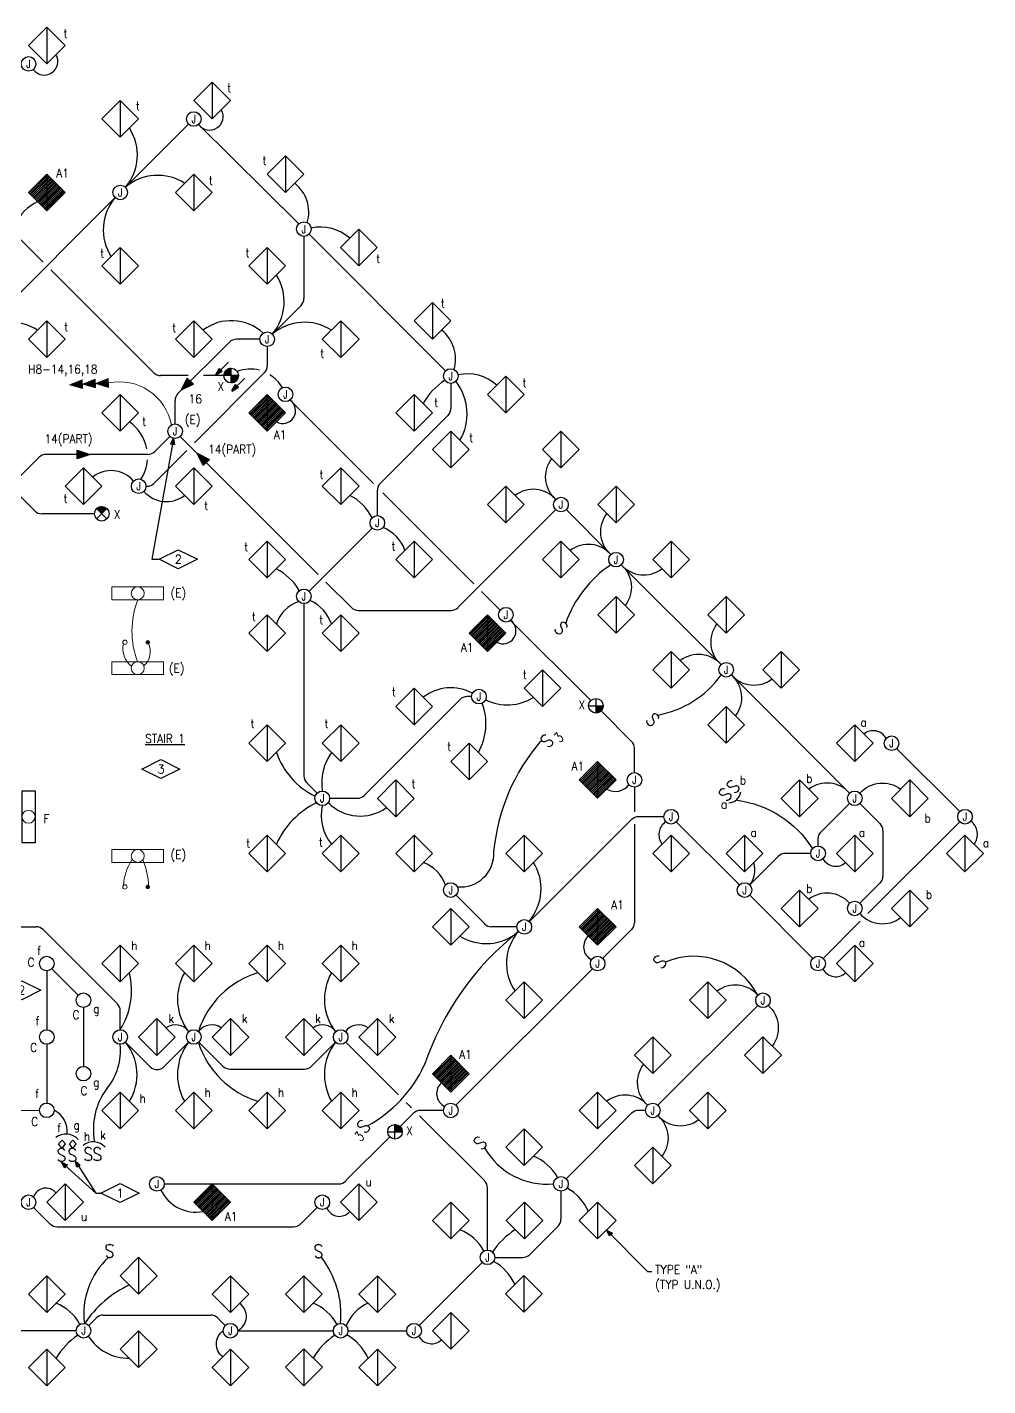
# Model space of a CAD drawing. Header units: inches. Extents: x 131 to 3122, y 239 to 1524.
# Drawn here: x 2235 to 3122, y 263 to 1519 of the extents above; entities that cross this region are included whole.
import ezdxf
from ezdxf.enums import TextEntityAlignment as Align

# ---------------------------------------------------------------- set-up
doc = ezdxf.new("R2010")
doc.units = ezdxf.units.IN
doc.header["$LTSCALE"] = 30
doc.header["$MEASUREMENT"] = 0
for name, color, linetype in [('E-DEVC-TEXT', 33, 'Continuous'), ('E-LITE-JBOX-EXST', 4, 'Continuous'), ('E-LITE-JBOX-NEWW', 5, 'Continuous')]:
    doc.layers.add(name, color=color, linetype=linetype)
for name, color, linetype, lineweight in [('E-JBOX-TEXT', 33, 'Continuous', 25), ('E-LITE-CIRC-EXST', 4, 'Continuous', 15), ('E-LITE-CIRC-NEWW', 1, 'Continuous', 25), ('E-LITE-EXIT-NEWW', 3, 'Continuous', 25), ('E-LITE-FIXT-EXST', 4, 'Continuous', 15), ('E-LITE-FIXT-Fluo-NEWW', 6, 'Continuous', 30), ('E-LITE-FIXT-NEWW', 2, 'Continuous', 30), ('E-LITE-Patt-NEWW', 71, 'Continuous', 25), ('E-LITE-SWCH-NEWW', 30, 'Continuous', 25), ('E-POWR-CIRC-NEWW', 10, 'Continuous', 30), ('E-POWR-JBOX-NEWW', 5, 'Continuous', 25), ('E-SWCH-TEXT', 7, 'Continuous', 25), ('E-TEXT', 71, 'Continuous', 25)]:
    doc.layers.add(name, color=color, linetype=linetype, lineweight=lineweight)
doc.styles.add('A', font='SIMPLEX.shx', dxfattribs={"width": 0.9, "height": 8})
doc.styles.add('D1', font='romans.shx', dxfattribs={"width": 0.8, "height": 0.078125})
doc.styles.add('ROMANS', font='romans.shx')
doc.styles.get("Standard").update_dxf_attribs({"font": 'simplex.shx'})
doc.dimstyles.get("Standard").update_dxf_attribs({"dimtxt": 0.18, "dimasz": 0.18, "dimexe": 0.18, "dimexo": 0.0625, "dimgap": 0.09, "dimtad": 0, "dimtih": 1, "dimtoh": 1, "dimdec": 4, "dimzin": 0, "dimdsep": 46, "dimtxsty": 'Standard', "dimcen": 0.09, "dimadec": 0, "dimazin": 0, "dimtfac": 1, "dimtdec": 4, "dimtofl": 0, "dimtmove": 0, "dimatfit": 3, "dimfxl": 1, "dimtolj": 1, "dimtzin": 0, "dimarcsym": 0})

# ---------------------------------------------------------------- blocks, each defined once
blk = doc.blocks.new('Ltg-Flu21')
blk.add_lwpolyline([(24, 24), (0, 24), (0, 0), (24, 0), (24, 24), (0, 0)])
blk = doc.blocks.new('pwr-swt01')
at = {"flags": 128}
blk.add_lwpolyline([(0.034, 0.108), (0.025, 0.12), (0.01, 0.126), (-0.009, 0.126), (-0.023, 0.12), (-0.033, 0.108), (-0.033, 0.096), (-0.028, 0.084), (-0.023, 0.078), (-0.014, 0.072), (0.015, 0.06), (0.025, 0.054), (0.03, 0.048), (0.034, 0.036), (0.034, 0.018), (0.025, 0.006), (0.01, 0), (-0.009, 0), (-0.023, 0.006), (-0.033, 0.018), (-0.033, 0.018)], dxfattribs=at)
for p in [(0.001, 0.126), (0.001, 0)]:
    blk.add_point(p)
blk = doc.blocks.new('*X50')
at = {"color": 0}
for p, q in [((3.317, 9.216), (3.387, 9.216)), ((3.317, 9.211), (3.387, 9.211)), ((3.318, 9.221), (3.387, 9.221)), ((3.319, 9.226), (3.387, 9.226)), ((3.321, 9.231), (3.387, 9.231)), ((3.323, 9.236), (3.387, 9.236)), ((3.325, 9.241), (3.387, 9.241)), ((3.328, 9.246), (3.387, 9.246)), ((3.332, 9.251), (3.387, 9.251)), ((3.336, 9.257), (3.387, 9.257)), ((3.342, 9.262), (3.387, 9.262)), ((3.348, 9.267), (3.387, 9.267)), ((3.357, 9.272), (3.387, 9.272)), ((3.373, 9.277), (3.387, 9.277)), ((3.387, 9.205), (3.457, 9.205)), ((3.387, 9.2), (3.457, 9.2)), ((3.387, 9.195), (3.456, 9.195)), ((3.387, 9.19), (3.455, 9.19)), ((3.387, 9.185), (3.454, 9.185)), ((3.387, 9.18), (3.452, 9.18)), ((3.387, 9.175), (3.449, 9.175)), ((3.387, 9.17), (3.446, 9.17)), ((3.387, 9.165), (3.442, 9.165)), ((3.387, 9.16), (3.438, 9.16)), ((3.387, 9.154), (3.432, 9.154)), ((3.387, 9.149), (3.426, 9.149)), ((3.387, 9.144), (3.416, 9.144)), ((3.387, 9.139), (3.4, 9.139))]:
    blk.add_line(p, q, dxfattribs=at)
blk = doc.blocks.new('Ltg-Xit01')
at = {"color": 10}
for p, q in [((-0.111, 0.099), (-0.129, 0.03)), ((-0.129, 0.03), (-0.11, 0.03)), ((-0.11, 0.099), (-0.111, 0.099)), ((-0.11, 0.099), (-0.109, 0.099)), ((-0.091, 0.03), (-0.11, 0.03)), ((-0.109, 0.099), (-0.091, 0.03)), ((0.109, 0.099), (0.091, 0.03)), ((0.091, 0.03), (0.11, 0.03)), ((0.11, 0.099), (0.109, 0.099)), ((0.11, 0.099), (0.111, 0.099)), ((0.129, 0.03), (0.11, 0.03)), ((0.111, 0.099), (0.129, 0.03))]:
    blk.add_line(p, q, dxfattribs=at)
for p, q in [((-0.11, -0.074), (-0.11, 0.099)), ((-0.05, -0.05), (0.05, 0.05)), ((-0.05, 0.05), (0.05, -0.05)), ((0.11, -0.074), (0.11, 0.099))]:
    blk.add_line(p, q)
blk.add_circle((0, 0), 0.0703)
for points in [[(-0.111, 0.099), (-0.109, 0.099), (-0.129, 0.03), (-0.091, 0.03)], [(0.111, 0.099), (0.109, 0.099), (0.129, 0.03), (0.091, 0.03)]]:
    blk.add_solid(points, dxfattribs=at)
at = {"rotation": 45.00000000000002}
blk.add_blockref('*X50', (4.116, -8.906), dxfattribs=at)
blk = doc.blocks.new('*X48')
at = {"color": 0}
for p, q in [((3.427, 6.227), (3.439, 6.227)), ((3.427, 6.222), (3.456, 6.222)), ((3.427, 6.217), (3.466, 6.217)), ((3.427, 6.212), (3.472, 6.212)), ((3.427, 6.207), (3.478, 6.207)), ((3.427, 6.202), (3.482, 6.202)), ((3.427, 6.197), (3.486, 6.197)), ((3.427, 6.191), (3.489, 6.191)), ((3.427, 6.186), (3.492, 6.186)), ((3.427, 6.181), (3.494, 6.181)), ((3.427, 6.176), (3.495, 6.176)), ((3.427, 6.171), (3.497, 6.171)), ((3.427, 6.166), (3.497, 6.166)), ((3.427, 6.161), (3.498, 6.161))]:
    blk.add_line(p, q, dxfattribs=at)
blk = doc.blocks.new('Ltg-Xit06')
for p, q in [((-0.05, 0.05), (0.05, -0.05)), ((-0.05, -0.05), (0.05, 0.05))]:
    blk.add_line(p, q)
blk.add_circle((0, 0), 0.0703)
at = {"rotation": 315}
blk.add_blockref('*X48', (-6.778, -1.931), dxfattribs=at)
blk = doc.blocks.new('Ltg-Lit04')
blk.add_circle((0, 0), 0.0703)
blk = doc.blocks.new('pwr-swt08')
at = {"flags": 128}
blk.add_lwpolyline([(0.034, 0.108), (0.024, 0.12), (0.01, 0.126), (-0.009, 0.126), (-0.023, 0.12), (-0.033, 0.108), (-0.033, 0.096), (-0.028, 0.084), (-0.023, 0.078), (-0.014, 0.072), (0.015, 0.06), (0.024, 0.054), (0.029, 0.048), (0.034, 0.036), (0.034, 0.018), (0.024, 0.006), (0.01, 0), (-0.009, 0), (-0.023, 0.006), (-0.033, 0.018), (-0.033, 0.018)], dxfattribs=at)
at = {"layer": 'E-SWCH-TEXT', "color": 71}
for p, q in [((-0.027, 0.17), (0.006, 0.205)), ((0.006, 0.127), (-0.027, 0.17)), ((0.039, 0.17), (0.006, 0.205)), ((0.006, 0.127), (0.039, 0.17))]:
    blk.add_line(p, q, dxfattribs=at)
blk = doc.blocks.new('Ltg-Emg03')
at = {"color": 0}
for p, q in [((-23.5, 0), (-23.5, 24)), ((-22.3, 0), (-22.3, 24)), ((-21.1, 0), (-21.1, 24)), ((-19.9, 0), (-19.9, 24)), ((-18.7, 0), (-18.7, 24)), ((-17.5, 0), (-17.5, 24)), ((-16.3, 0), (-16.3, 24)), ((-15.1, 0), (-15.1, 24)), ((-13.9, 0), (-13.9, 24)), ((-12.7, 0), (-12.7, 24)), ((-11.5, 0), (-11.5, 24)), ((-10.3, 0), (-10.3, 24)), ((-9.1, 0), (-9.1, 24)), ((-7.9, 0), (-7.9, 24)), ((-6.7, 0), (-6.7, 24)), ((-5.5, 0), (-5.5, 24)), ((-4.3, 0), (-4.3, 24)), ((-3.1, 0), (-3.1, 24)), ((-1.9, 0), (-1.9, 24)), ((-0.7, 0), (-0.7, 24))]:
    blk.add_line(p, q, dxfattribs=at)
blk = doc.blocks.new('Ltg-Jbx01')
blk.add_circle((0, 0), 0.0703)
at = {"layer": 'E-JBOX-TEXT', "color": 71, "style": 'D1', "width": 0.8}
blk.add_text('J', height=0.0781, dxfattribs=at).set_placement((0, 0), align=Align.MIDDLE)
blk = doc.blocks.new('J-B8')
blk.add_circle((24, 6), 6)
blk = doc.blocks.new('F-L8')
blk.add_lwpolyline([(48, 12), (48, 0), (0, 0), (0, 12)], close=True)
blk = doc.blocks.new('Ltg-Flu13')
blk.add_blockref('F-L8', (0, 0))
at = {"layer": 'E-LITE-FIXT-EXST'}
blk.add_blockref('J-B8', (0, 0), dxfattribs=at)
blk = doc.blocks.new('pwr-swt03')
at = {"flags": 128}
blk.add_lwpolyline([(0.034, 0.107), (0.024, 0.119), (0.01, 0.125), (-0.009, 0.125), (-0.023, 0.119), (-0.033, 0.107), (-0.033, 0.095), (-0.028, 0.083), (-0.023, 0.077), (-0.014, 0.071), (0.015, 0.059), (0.024, 0.053), (0.029, 0.047), (0.034, 0.036), (0.034, 0.018), (0.024, 0.006), (0.01, 0), (-0.009, 0), (-0.023, 0.006), (-0.033, 0.018), (-0.033, 0.018)], dxfattribs=at)
at = {"layer": 'E-SWCH-TEXT', "style": 'D1', "width": 0.8}
blk.add_attdef('3', (0.054, -0.052), '', height=0.0938, dxfattribs=at)
blk = doc.blocks.new('AHJ')
for p, q in [((-6, 2), (0, 0)), ((-6, -2), (-6, 2)), ((0, 0), (-6, -2))]:
    blk.add_line(p, q)
blk.add_solid([(0, 0), (-6, 2), (-6, -2)])
blk = doc.blocks.new('Ltg-Ckt20')
for p, q in [((0, 0.042), (0.125, 0)), ((0, -0.042), (0, 0.042)), ((0.125, 0), (0, -0.042))]:
    blk.add_line(p, q)
blk.add_solid([(0.125, 0), (0, 0.042), (0, -0.042)])
blk = doc.blocks.new('Ltg-Ckt22')
for p, q in [((0, 0.042), (0.125, 0)), ((0, -0.042), (0, 0.042)), ((0.125, 0), (0, -0.042)), ((0.125, 0.042), (0.25, 0)), ((0.125, -0.042), (0.125, 0.042)), ((0.25, 0), (0.125, -0.042)), ((0.25, -0.042), (0.25, 0.042)), ((0.25, 0.042), (0.375, 0)), ((0.375, 0), (0.25, -0.042))]:
    blk.add_line(p, q)
for points in [[(0.125, 0), (0, 0.042), (0, -0.042)], [(0.25, 0), (0.125, 0.042), (0.125, -0.042)], [(0.375, 0), (0.25, 0.042), (0.25, -0.042)]]:
    blk.add_solid(points)
blk = doc.blocks.new('Std-Blk34')
blk.add_lwpolyline([(0.184, 0.092), (0.368, 0), (0.184, -0.092), (0, 0)], close=True)
at = {"layer": 'E-DEVC-TEXT', "style": 'ROMANS'}
blk.add_attdef('#', text='', height=0.0833, dxfattribs=at).set_placement((0.184, 0), align=Align.MIDDLE)
blk = doc.blocks.new('std-blk07')
blk.add_lwpolyline([(0.004, 0.092), (0.187, 0), (0.004, -0.092), (-0.18, 0)], close=True)
at = {"style": 'ROMANS'}
blk.add_attdef('#', text='', height=0.0833, dxfattribs=at).set_placement((0.004, 0), align=Align.MIDDLE)

msp = doc.modelspace()

# ---------------------------------------------------------------- linework, layer by layer
at = {"layer": 'E-LITE-CIRC-EXST', "const_width": 2, "elevation": 0}
for points in [[(2345.3, 951.1, -1), (2346.7, 949.7, -1)], [(2345.3, 951.1, -1), (2346.7, 949.7, -1)], [(2345.3, 723.6, 1), (2346.7, 725, 1)], [(2345.3, 723.6, 1), (2346.7, 725, 1)]]:
    msp.add_lwpolyline(points, format="xyb", close=True, dxfattribs=at)
at = {"layer": 'E-LITE-CIRC-EXST'}
for centre in [(2324.9, 950.4), (2324.9, 950.4), (2324.9, 724.3), (2324.9, 724.3)]:
    msp.add_circle(centre, 2, dxfattribs=at)
for centre, radius, start, end in [((2319.8, 1142.2), 49, 10.7426, 101.9388), ((2411.9, 960.8), 80.5, 158.9705, 200.5851), ((2344.1, 944.7), 21.1, 168.2623, 231.5212), ((2330.4, 942), 18, 311.6119, 25.3259), ((2374.9, 721.8), 51.6, 147.0738, 175.6545), ((2278.8, 722.8), 68, 1.9013, 22.8307)]:
    msp.add_arc(centre, radius, start, end, dxfattribs=at)
at = {"layer": 'E-LITE-CIRC-NEWW'}
for p, q in [((3038.1, 852.3, 0), (3096.5, 794, 0)), ((2994.7, 801.4), (2967.2, 774)), ((3004.2, 801.4), (3022.7, 782.9)), ((3011.6, 699.6), (3096.5, 784.5)), ((2965.5, 762), (2965.5, 769.8)), ((3025.4, 776.5), (3025.4, 734.1)), ((2958.7, 755.3, 0), (2935.3, 755.3, 0)), ((2902.4, 726.1, 0), (2928.9, 752.7, 0)), ((2902.4, 716.6, 0), (2960.7, 658.2, 0)), ((3004.2, 709.2), (3022.7, 727.7)), ((2970.3, 658.2), (3004.5, 692.5))]:
    msp.add_line(p, q, dxfattribs=at)
at = {"layer": 'E-LITE-CIRC-NEWW', "elevation": 0}
for points in [[(2723.1, 1082.5, -0.3907), (2719.4, 1120.2, -0.3907)], [(2723.1, 1082.5, 0.3907), (2685.5, 1086.2, 0.3907)], [(2774, 1031.6, -0.3907), (2770.3, 1069.3, -0.3907)], [(2774, 1031.6, 0.3907), (2736.4, 1035.3, 0.3907)], [(2783.6, 1022.1, -0.3907), (2787.3, 984.4, -0.3907)], [(2783.6, 1022.1, 0.3907), (2821.2, 1018.3, 0.3907)], [(2875.9, 929.8, -0.3907), (2872.2, 967.4, -0.3907)], [(2875.9, 929.8, 0.3907), (2838.2, 933.5, 0.3907)], [(2885.4, 920.2, 0.3907), (2923.1, 916.5, 0.3907)], [(2885.4, 920.2, -0.3907), (2889.1, 882.6, -0.3907)], [(2994.7, 811, 0.3907), (2957, 814.7, 0.3907)], [(3004.2, 811, -0.3907), (3041.9, 814.7, -0.3907)], [(2994.7, 709.2, 0.3907), (2957, 712.9, 0.3907)], [(3004.2, 699.6, 0.3907), (3041.9, 695.9, 0.3907)], [(2909.8, 624.3, 0.3907), (2872.2, 628, 0.3907)], [(2919.4, 614.8, -0.3907), (2923.1, 577.1, -0.3907)], [(2808, 522.5, -0.3907), (2804.3, 560.1, -0.3907)], [(2808, 522.5, 0.3907), (2770.3, 526.2, 0.3907)], [(2817.5, 512.9, -0.3907), (2821.2, 475.3, -0.3907)], [(2817.5, 512.9, 0.3907), (2855.2, 509.2, 0.3907)]]:
    msp.add_lwpolyline(points, format="xyb", dxfattribs=at)
at = {"layer": 'E-LITE-CIRC-NEWW'}
for points in [[(2883.1, 801.9, 0.345966), (2894.1, 812.2, 0.345966)], [(2890.6, 804.4, -0.222632), (2960.1, 760.1, -0.222632)], [(2429.2, 314.1, 0.560838), (2430.9, 339.5, 0.560838)], [(2415.3, 290, -0.506763), (2415.7, 314.1)]]:
    msp.add_lwpolyline(points, format="xyb", dxfattribs=at)
for centre, radius, start, end in [((2835, 931.9), 108.9, 124.0452, 160.6618), ((2801.4, 973.2), 91.4, 279.8894, 324.5784), ((3016.5, 855.3, 0), 13.4, 27.9945, 129.9571), ((3016.4, 776.5), 9, 0, 45), ((3097.6, 773), 15.2, 322.7666, 53.4344), ((2971.5, 769.8), 6, 135, 180), ((2935.3, 746.3, 0), 9, 90, 135), ((2981.9, 757.1, 0), 13.7, 209.9199, 311.2962), ((3016.4, 734.1), 9, 315, 0), ((2850.6, 593.5, 0), 66.7, 27.4971, 113.2686), ((2981.8, 654.6), 13.3, 207.7192, 313.6442), ((2249.5, 498), 22.2, 354.3471, 63.5201), ((2270.4, 481), 14.9, 41.4363, 129.283), ((2295.6, 473.8), 14.9, 41.4363, 129.283)]:
    msp.add_arc(centre, radius, start, end, dxfattribs=at)
at = {"layer": 'E-POWR-CIRC-NEWW'}
for p, q in [((2325.4, 1371), (2383.7, 1429.4)), ((2393, 1429.1), (2485.5, 1337.1)), ((2189.6, 1235.3), (2315.8, 1361.5)), ((2223.9, 1327.2), (2249.2, 1301.9)), ((2490.3, 1325.5), (2490.3, 1268.1)), ((2621.3, 1201.3), (2495.1, 1327.5)), ((2256.3, 1294.8), (2351.5, 1199.6)), ((2461.2, 1235.3), (2487.7, 1261.8)), ((2373.9, 1180.3), (2421.4, 1227.8)), ((2449.6, 1230.5), (2427.8, 1230.5)), ((2456.4, 1223.7), (2456.4, 1205.8)), ((2383.5, 1196.9), (2357.9, 1196.9)), ((2389.1, 1134.8), (2453.7, 1199.4)), ((2423.1, 1196.9), (2397.6, 1196.9)), ((2626.1, 1189.8), (2626.1, 1166.2)), ((2371.3, 1152.3), (2371.3, 1174)), ((2554.7, 1097.2), (2477.6, 1174.3)), ((2560.8, 1097.3), (2623.4, 1159.9)), ((2366.5, 1140.7), (2352.5, 1126.8)), ((2376, 1140.7), (2503.6, 1013.2)), ((2189.6, 1123.9), (2241.7, 1071.8)), ((2222.3, 1098.2), (2245.6, 1121.5)), ((2346.1, 1124.1), (2251.9, 1124.1)), ((2351.7, 1097.3), (2382, 1127.7)), ((2344.3, 1094.7), (2345.3, 1094.7)), ((2558.2, 1067.5), (2558.2, 1090.9)), ((2647.5, 1004.4), (2563.2, 1088.7)), ((2296.8, 1069.2), (2248, 1069.2)), ((2723.1, 1073), (2632.7, 982.6)), ((2732.7, 1073, 0), (2774, 1031.6, 0)), ((2495.1, 997.7), (2553.4, 1056)), ((2783.6, 1022.1, 0), (2875.9, 929.8, 0)), ((2510.6, 1006.1), (2534.2, 982.6)), ((2671.7, 980.2), (2654.6, 997.3)), ((2490.3, 986.1), (2490.3, 826.9)), ((2540.6, 979.9), (2626.4, 979.9)), ((2755.4, 896.5), (2681.2, 970.7)), ((2885.4, 920.2, 0), (2994.7, 811, 0)), ((2885.4, 920.2, 0), (2892.8, 912.8, 0)), ((2634.6, 897.5), (2545.9, 808.8)), ((2645.4, 900.2), (2641, 900.2)), ((2765, 887), (2793.1, 858.8)), ((2795.8, 829.9), (2795.8, 852.4)), ((2502.5, 811), (2492.9, 820.5)), ((2795.8, 816.4), (2795.8, 793.7)), ((2514, 806.2), (2539.6, 806.2)), ((2698.7, 692.2), (2793.1, 786.6)), ((2795.8, 782.2), (2795.8, 691.1)), ((2823, 789.2), (2799.5, 789.2)), ((2892.8, 726.1, 0), (2834.5, 784.5, 0)), ((2630.9, 716.6), (2657.4, 690.1)), ((2191.6, 687.5), (2242.9, 687.5)), ((2249.2, 684.8), (2318, 616.1)), ((2687.2, 687.4), (2663.7, 687.4)), ((2766.6, 658.3), (2793.1, 684.8)), ((2252.7, 646.8), (2252.7, 592.3)), ((2257.5, 648.6), (2281.8, 624.2)), ((2630.8, 522.5), (2757.1, 648.7)), ((2286.6, 612.8), (2286.6, 558.4)), ((2320.6, 592.4), (2320.6, 609.7)), ((2817.5, 522.5), (2909.8, 614.8)), ((2252.7, 578.8), (2252.7, 524.6)), ((2325.4, 580.8), (2348.2, 558)), ((2383.7, 580.8), (2360.9, 558)), ((2393.3, 580.8), (2415.4, 558.7)), ((2519.5, 580.8), (2497.3, 558.7)), ((2529, 580.8), (2577.7, 532.2)), ((2421.8, 556), (2491, 556)), ((2191.6, 517.7), (2245.9, 517.8)), ((2579.3, 502.8), (2591.5, 515.1)), ((2584.7, 525.1), (2589.7, 520.1)), ((2619.3, 517.7), (2597.9, 517.7)), ((2732.7, 454.6), (2793.1, 515.1)), ((2806, 517.7), (2799.5, 517.7)), ((2597.1, 512.7), (2657.4, 452.5)), ((2569.7, 493.3), (2528.9, 452.5)), ((2361.3, 449.8), (2522.6, 449.8)), ((2660, 388.7), (2660, 446.1)), ((2727.9, 443.1), (2727.9, 417.1)), ((2240.5, 428.1), (2255.9, 412.7)), ((2502.5, 428.1), (2487.1, 412.7)), ((2262.3, 410.1), (2480.8, 410.1)), ((2699.1, 384.6), (2725.3, 410.8)), ((2596.9, 318.8), (2655.2, 377.2)), ((2666.8, 381.9), (2692.7, 381.9)), ((2304.8, 328.5), (2404.3, 328.5)), ((2279.9, 314.1), (2222, 314.1)), ((2291.4, 318.8), (2298.4, 325.8)), ((2417.7, 318.8), (2410.7, 325.8)), ((2429.2, 314.1), (2517.5, 314.1)), ((2531, 314.1), (2585.4, 314.1))]:
    msp.add_line(p, q, dxfattribs=at)
msp.add_lwpolyline([(2620.6, 1192.6, 0.12733), (2600.6, 1171.1, 0.12733)], format="xyb", dxfattribs=at)
for centre, radius, start, end in [((2250.4, 1487.2), 12.5, 215.2237, 30.4645), ((2403.2, 1436.3), 12.5, 215.2237, 30.4645), ((2290.4, 1400.8), 46, 319.5775, 32.6291), ((2355.2, 1336), 46, 57.3709, 130.4225), ((2460.5, 1347.9), 34.3, 343.7341, 51.4804), ((2265.7, 1315.3), 47.6, 116.7531, 152.5705), ((2350.9, 1331.6), 46, 139.5778, 212.6294), ((2505.8, 1294.2), 40, 47.7279, 102.7831), ((2426.1, 1265.1), 46, 319.5775, 32.6291), ((2481.3, 1268.1), 9, 315, 0), ((2219.4, 1200.2), 46, 57.3709, 130.4225), ((2423.2, 1204), 43.7, 47.433, 126.9089), ((2491, 1200.2), 46, 57.3709, 130.4225), ((2596.2, 1212.1), 34.3, 343.7341, 51.4804), ((2427.8, 1221.5), 9, 90, 135), ((2447.4, 1205.8), 9, 315, 0), ((2357.9, 1205.9), 9, 225, 270), ((2440.8, 1168.8), 34.1, 75.8296, 110.7399), ((2440.8, 1168.8), 34.1, 29.5726, 58.0339), ((2641.6, 1158.5), 40, 47.7279, 102.7831), ((2591.8, 1161.6), 49.3, 330.2013, 37.6727), ((2380.3, 1174), 9, 135, 180), ((2470.6, 1164.6), 12, 241.3098, 54.2514), ((2617.1, 1166.2), 9, 315, 0), ((2307, 1122.1), 38.8, 10.3621, 55.4003), ((2251.9, 1115.1), 9, 90, 135), ((2307, 1122.1), 38.8, 327.2444, 355.5502), ((2346.1, 1133.1), 9, 270, 315), ((2312.1, 1082), 27.1, 40.1129, 128.6527), ((2345.3, 1103.7), 9, 270, 315), ((2567.2, 1090.9), 9, 135, 180), ((2363.2, 1108.2), 27.7, 221.31, 307.4331), ((2510.5, 1043.6), 48.1, 26.9808, 62.4147), ((2248, 1078.2), 9, 225, 270), ((2549.5, 1023.1), 36.3, 19.6513, 67.2697), ((2440, 971.1), 53.4, 30.4637, 62.2975), ((2496, 957), 32.8, 108.6565, 161.5363), ((2481.4, 955.9), 36.2, 18.5586, 66.4577), ((2540.6, 988.9), 9, 225, 270), ((2626.4, 988.9), 9, 270, 315), ((2674.3, 961), 12, 241.3098, 54.2514), ((2626.3, 866.5), 41.9, 61.6709, 127.9059), ((2641, 891.2), 9, 90, 135), ((2603.5, 875.4), 55, 330.9395, 19.949), ((2678.5, 937.6), 45, 243.368, 302.1744), ((2847.9, 739.7), 183, 139.3443, 174.6432), ((2786.8, 852.4), 9, 0, 45), ((2532.3, 872.1), 71.4, 199.1539, 243.7898), ((2556.5, 820.1), 49.7, 144.961, 188.2752), ((2499.3, 826.9), 9, 180, 225), ((2778.1, 828.7), 16.1, 240.9929, 321.5021), ((2539.6, 815.2), 9, 270, 315), ((2536.1, 731.8), 78.1, 115.9098, 155.8147), ((2548.1, 790.3), 41.8, 167.3852, 219.3896), ((2542.3, 831.1), 41.3, 224.3049, 306.1082), ((2799.5, 780.2), 9, 90, 135), ((2833.1, 772.5), 14.7, 124.2677, 216.4313), ((2635.2, 754.9), 30.6, 264.1712, 3.6354), ((2589.8, 715.6), 33, 18.3013, 70.8629), ((2663.9, 722.6), 45.6, 318.9378, 32.1457), ((2884.5, 740, 0), 22.6, 322.1109, 17.54), ((2786.8, 691.1), 9, 315, 0), ((2242.9, 678.5), 9, 45, 90), ((2855.7, 473), 268.4, 128.4764, 161.2381), ((2658.8, 717.5), 45.6, 237.8543, 311.0622), ((2663.7, 696.4), 9, 225, 270), ((2722.4, 653.5), 44.9, 138.6366, 214.5908), ((2762, 668.9), 13.2, 130.7326, 243.8415), ((2262.5, 628.7), 68.5, 327.9575, 13.7453), ((2423.3, 620.5), 49.8, 150.5299, 217.2463), ((2472.3, 565.3), 83.4, 107.0366, 162.2495), ((2559.1, 620.5), 49.8, 150.5299, 217.2463), ((2311.6, 609.7), 9, 0, 45), ((2371.8, 581.5), 15.3, 36.8203, 124.9155), ((2405.2, 581.5), 15.3, 55.0845, 143.1797), ((2507.6, 581.5), 15.3, 36.8203, 124.9155), ((2540.9, 581.5), 15.3, 55.0845, 143.1797), ((2266, 572.9), 54.8, 320.3853, 6.0682), ((2289.1, 550.9), 47, 328.2712, 39.4886), ((2423.3, 550.7), 49.8, 142.7537, 209.4701), ((2472.3, 605.9), 83.4, 197.7505, 252.9634), ((2559.1, 550.7), 49.8, 142.7537, 209.4701), ((2354.6, 564.4), 9, 225, 315), ((2421.8, 565), 9, 225, 270), ((2491, 565), 9, 270, 315), ((2490.5, 611.1), 122.5, 298.5559, 335.0412), ((2626.2, 533.2), 13.2, 130.7326, 243.8415), ((2359.2, 500.1), 63.5, 143.4743, 190.4823), ((2597.9, 508.7), 9, 90, 135), ((2799.5, 508.7), 9, 90, 135), ((2714.7, 515.4), 65.8, 209.2649, 275.6182), ((2686.7, 435.1), 43.2, 28.5245, 68.5772), ((2522.6, 458.8), 9, 270, 315), ((2651, 446.1), 9, 0, 45), ((2251.8, 433.9), 12, 38.312, 161.3192), ((2390.4, 459.2), 35.5, 205.07, 280.6369), ((2710.5, 405.2), 46.9, 24.1331, 60.6788), ((2523.1, 432.2), 12.4, 201.6297, 321.0466), ((2718.9, 417.1), 9, 315, 0), ((2262.3, 419.1), 9, 225, 270), ((2480.8, 419.1), 9, 270, 315), ((2618.8, 367.2), 43.2, 28.5245, 68.5772), ((2726.1, 345.2), 74.3, 123.0386, 145.8853), ((2358, 329.6), 71.1, 132.6901, 187.1204), ((2437.8, 328.8), 86.8, 354.7257, 37.9963), ((2642.7, 337.3), 46.9, 24.1331, 60.6788), ((2692.7, 390.9), 9, 270, 315), ((2374.3, 261.9), 104.8, 115.5308, 145.8511), ((2245.4, 299.3), 43.2, 28.5245, 68.5772), ((2483, 299.3), 43.2, 28.5245, 68.5772), ((2565.1, 304.4), 38.4, 113.5925, 158.4606), ((2304.8, 319.5), 9, 89.9998, 135), ((2404.3, 319.5), 9, 45, 89.9998), ((2314.8, 257.8), 61.8, 122.6309, 149.9231), ((2328.7, 333.6), 45, 213.2607, 270.4965), ((2552.3, 257.8), 61.8, 122.6309, 149.9231), ((2506.9, 269.4), 46.9, 24.1331, 60.6788), ((2608.4, 315.5), 13.5, 210.7906, 312.6422)]:
    msp.add_arc(centre, radius, start, end, dxfattribs=at)

# ---------------------------------------------------------------- block references
at = {"layer": 'E-LITE-CIRC-EXST', "xscale": 96, "yscale": 96, "zscale": 96, "rotation": 182.5438026071364}
msp.add_blockref('Ltg-Ckt22', (2309.6, 1190.1), dxfattribs=at)
at = {"layer": 'E-LITE-EXIT-NEWW'}
for name, p, xscale, yscale, zscale, rotation in [('Ltg-Xit01', (2423.1, 1196.9), 95.99999999999949, 95.99999999999949, 95.99999999999949, 134.9999999999992), ('Ltg-Xit06', (2303.5, 1069.2), 96, 96, 96, 90), ('Ltg-Xit06', (2760.2, 891.7), 96.00000000000013, 96.00000000000013, 96.00000000000013, 314.9999999999988), ('Ltg-Xit06', (2574.5, 498), 96.00000000000045, 96.00000000000045, 96.00000000000045, 44.99999999999981)]:
    msp.add_blockref(name, p, dxfattribs=dict(at, xscale=xscale, yscale=yscale, zscale=zscale, rotation=rotation))
at = {"layer": 'E-LITE-FIXT-EXST'}
for p in [(2312.7, 989.7), (2312.7, 920.5), (2312.7, 746.9)]:
    msp.add_blockref('Ltg-Flu13', p, dxfattribs=at)
at = {"layer": 'E-LITE-FIXT-Fluo-NEWW'}
for p, rotation in [((2252.7, 1485), 44.99999999999999), ((2405.5, 1434.1), 44.99999999999999), ((2320.6, 1417.2), 44.99999999999999), ((2473.3, 1366.2), 44.99999999999999), ((2252.7, 1349.3), 44.99999999999999), ((2388.5, 1349.3), 44.99999999999999), ((2541.2, 1298.4), 44.99999999999999), ((2320.6, 1281.4), 44.99999999999999), ((2456.4, 1281.4), 44.99999999999999), ((2609.1, 1230.5), 44.99999999999999), ((2252.7, 1213.5), 44.99999999999999), ((2388.5, 1213.5), 44.99999999999999), ((2524.3, 1213.5), 44.99999999999999), ((2677, 1162.6), 44.99999999999999), ((2320.6, 1145.6), 44.99999999999999), ((2456.4, 1145.6), 44.99999999999999), ((2592.1, 1145.6), 44.99999999999999), ((2626.1, 1111.7), 44.99999999999999), ((2727.9, 1111.7), 44.99999999999999), ((2286.7, 1077.7), 44.99999999999999), ((2388.5, 1077.7), 44.99999999999999), ((2524.3, 1077.7), 44.99999999999999), ((2677, 1060.8), 44.99999999999999), ((2778.8, 1060.8), 44.99999999999999), ((2456.4, 1009.9), 44.99999999999999), ((2592.1, 1009.9), 44.99999999999999), ((2727.9, 1009.9), 44.99999999999999), ((2829.7, 1009.9), 44.99999999999999), ((2778.8, 958.9), 44.99999999999999), ((2880.6, 958.9), 44.99999999999999), ((2456.4, 942), 44.99999999999999), ((2524.3, 942), 44.99999999999999), ((2660, 942), 44.99999999999999), ((2829.7, 908), 44.99999999999999), ((2931.5, 908), 44.99999999999999), ((2710.9, 891.1), 44.99999999999999), ((2592.1, 874.1), 44.99999999999999), ((2880.6, 857.1), 44.99999999999999), ((2456.4, 840.2), 44.99999999999999), ((2524.3, 840.2), 44.99999999999999), ((2999.4, 840.2), 44.99999999999999), ((2643, 823.2), 44.99999999999999), ((2761.8, 806.2), 44.99999999999999), ((2575.2, 789.2), 44.99999999999999), ((2948.5, 789.2), 44.99999999999999), ((3050.3, 789.2), 44.99999999999999), ((2456.4, 738.3), 44.99999999999999), ((2524.3, 738.3), 44.99999999999999), ((2592.1, 738.3), 44.99999999999999), ((2694, 738.3), 44.99999999999999), ((2829.7, 738.3), 44.99999999999999), ((2897.6, 738.3), 44.99999999999999), ((2999.4, 738.3), 44.99999999999999), ((3101.3, 738.3), 44.99999999999999), ((2948.5, 687.4), 44.99999999999079), ((3050.3, 687.4), 44.99999999999079), ((2626.1, 670.4), 44.99999999999999), ((2761.8, 670.4), 44.99999999999999), ((2320.6, 636.5), 44.99999999999999), ((2388.5, 636.5), 44.99999999999999), ((2456.4, 636.5), 44.99999999999999), ((2524.3, 636.5), 44.99999999999999), ((2999.4, 636.5), 44.99999999999079), ((2694, 602.6), 44.99999999999999), ((2863.7, 602.6), 44.99999999999079), ((2354.5, 568.6), 44.99999999999999), ((2422.4, 568.6), 44.99999999999999), ((2490.3, 568.6), 44.99999999999999), ((2558.2, 568.6), 44.99999999999999), ((2812.8, 551.7), 44.99999999999079), ((2914.6, 551.7), 44.99999999999079), ((2626.1, 534.7), 44.99999999999999), ((2320.6, 500.7), 44.99999999999999), ((2388.5, 500.7), 44.99999999999999), ((2456.4, 500.7), 44.99999999999999), ((2524.3, 500.7), 44.99999999999999), ((2761.8, 500.7), 44.99999999999079), ((2863.7, 500.7), 44.99999999999079), ((2694, 466.8), 44.99999999999079), ((2812.8, 449.8), 44.99999999999079), ((2269.7, 415.9), 44.99999999999999), ((2405.5, 415.9), 44.99999999999999), ((2541.2, 415.9), 44.99999999999999), ((2626.1, 398.9), 44.99999999999079), ((2694.1, 399), 44.99999999999079), ((2761.8, 398.9), 44.99999999999079), ((2337.6, 348), 44.99999999999079), ((2252.7, 331), 44.99999999999079), ((2422.4, 331), 44.99999999999079), ((2490.3, 331), 44.99999999999079), ((2558.2, 331), 44.99999999999079), ((2693.7, 331.3), 44.99999999999079), ((2626.1, 297.1), 44.99999999999079), ((2337.6, 280.1), 44.99999999999079), ((2252.7, 263.2), 44.99999999999079), ((2422.4, 263.2), 44.99999999999079), ((2490.4, 263.3), 44.99999999999079), ((2558.2, 263.2), 44.99999999999079)]:
    msp.add_blockref('Ltg-Flu21', p, dxfattribs=dict(at, rotation=rotation))
at = {"layer": 'E-LITE-FIXT-NEWW', "rotation": 90}
msp.add_blockref('Ltg-Flu13', (2241.8, 765.2), dxfattribs=at)
at = {"layer": 'E-LITE-FIXT-NEWW', "xscale": 96, "yscale": 96, "zscale": 96}
for p in [(2252.7, 653.5), (2286.6, 619.6), (2252.7, 585.6), (2286.6, 551.7), (2252.7, 517.8)]:
    msp.add_blockref('Ltg-Lit04', p, dxfattribs=at)
at = {"layer": 'E-LITE-JBOX-EXST', "xscale": 96, "yscale": 96, "zscale": 96}
msp.add_blockref('Ltg-Jbx01', (2371.3, 1145.5), dxfattribs=at)
at = {"layer": 'E-LITE-JBOX-NEWW', "xscale": 96, "yscale": 96, "zscale": 96}
for p in [(3033.4, 857.1, 0), (3101.3, 789.2), (2965.5, 755.3, 0), (2897.6, 721.4, 0), (2965.5, 653.5)]:
    msp.add_blockref('Ltg-Jbx01', p, dxfattribs=at)
at = {"layer": 'E-LITE-Patt-NEWW'}
for p, rotation in [((2252.7, 1349.3), 315), ((2456.9, 1145.1), 315), ((2660, 942), 315), ((2762.3, 805.7), 314.9999195324149), ((2762.3, 669.9), 314.9999592235454), ((2626.6, 534.2), 315.0000478555928), ((2406, 416), 315)]:
    msp.add_blockref('Ltg-Emg03', p, dxfattribs=dict(at, rotation=rotation))
at = {"layer": 'E-LITE-SWCH-NEWW'}
for p, xscale, yscale, zscale, rotation in [((2723.8, 959.2), 96.00000000000013, 96.00000000000013, 96.00000000000013, 314.9999999999988), ((2808.5, 874.6), 95.99999999999982, 95.99999999999982, 95.99999999999982, 315.0000000000006), ((2875.6, 814.2), 95.99999999999982, 95.99999999999982, 95.99999999999982, 224.9999999999994), ((2882.8, 821.5), 95.99999999999982, 95.99999999999982, 95.99999999999982, 224.9999999999994), ((2815.1, 659.5), 96.00000000000045, 96.00000000000045, 96.00000000000045, 224.9999999999999), ((2649, 492.1), 95.99999999999982, 95.99999999999982, 95.99999999999982, 224.9999999999994), ((2310.9, 393.9), 96, 96, 96, 180), ((2503.9, 393.7), 96, 96, 96, 180)]:
    msp.add_blockref('pwr-swt01', p, dxfattribs=dict(at, xscale=xscale, yscale=yscale, zscale=zscale, rotation=rotation))
ref = msp.add_blockref('pwr-swt03', (2719, 855), dxfattribs=dict(at, xscale=95.99999999999972, yscale=95.99999999999972, zscale=95.99999999999972, rotation=45.26784184535146))
ref.add_attrib('3', '3', (2726.9, 857.1, 0), dxfattribs={"layer": 'E-SWCH-TEXT', "color": 71, "height": 9, "rotation": 45.2678, "style": 'D1', "width": 0.8})
ref = msp.add_blockref('pwr-swt03', (2549.6, 498.6), dxfattribs=dict(at, xscale=95.99999999999972, yscale=95.99999999999972, zscale=95.99999999999972, rotation=45.26784184535146))
ref.add_attrib('3', '3', (2542.6, 488.4), dxfattribs={"layer": 'E-SWCH-TEXT', "color": 71, "height": 9, "rotation": 45.2678, "style": 'D1', "width": 0.8})
at = {"layer": 'E-LITE-SWCH-NEWW', "xscale": 96, "yscale": 96, "zscale": 96}
for name, p in [('pwr-swt08', (2266.2, 470.4)), ('pwr-swt08', (2276.2, 470.4)), ('pwr-swt01', (2290.9, 471.3)), ('pwr-swt01', (2299.3, 471.3))]:
    msp.add_blockref(name, p, dxfattribs=at)
at = {"layer": 'E-POWR-CIRC-NEWW', "xscale": 96.00000000000045, "yscale": 96.00000000000045, "zscale": 96.00000000000045}
for p, rotation in [((2385.4, 1191.8), 224.9999999999983), ((2400.1, 1116.6), 135.0000000000002)]:
    msp.add_blockref('Ltg-Ckt20', p, dxfattribs=dict(at, rotation=rotation))
at = {"layer": 'E-POWR-CIRC-NEWW', "xscale": 96, "yscale": 96, "zscale": 96}
msp.add_blockref('Ltg-Ckt20', (2280.9, 1124.1), dxfattribs=at)
at = {"layer": 'E-POWR-JBOX-NEWW', "xscale": 96, "yscale": 96, "zscale": 96}
for p in [(2235.8, 1485), (2388.5, 1434.1), (2320.6, 1366.2), (2490.3, 1332.3), (2456.4, 1230.5), (2626.1, 1196.5), (2473.3, 1179.6), (2337.6, 1094.7), (2727.9, 1077.7), (2558.2, 1060.8), (2778.8, 1026.8), (2490.3, 992.9), (2677, 975.9), (2880.6, 925), (2652.1, 900.2), (2795.8, 823.2), (2507.3, 806.2), (2999.4, 806.2), (2829.7, 789.2), (2626.1, 721.4), (2999.4, 704.4), (2694, 687.4), (2761.8, 653.5), (2914.6, 619.5), (2320.6, 585.6), (2388.5, 585.6), (2524.3, 585.6), (2626.1, 517.7), (2812.8, 517.7), (2354.5, 449.8), (2727.9, 449.8), (2235.8, 432.9), (2507.3, 432.9), (2660, 381.9), (2286.7, 314.1), (2422.4, 314.1), (2524.3, 314.1), (2592.1, 314.1)]:
    msp.add_blockref('Ltg-Jbx01', p, dxfattribs=at)
at = {"layer": 'E-TEXT', "xscale": 96, "yscale": 96, "zscale": 96}
for p, values in [((2356.6, 1027.1), {'#': '2'}), ((2302.7, 441.3), {'#': '1'})]:
    msp.add_blockref('Std-Blk34', p, dxfattribs=at).add_auto_attribs(values)
at = {"layer": 'E-TEXT'}
ref = msp.add_blockref('std-blk07', (2357.8, 833.2), dxfattribs=dict(at, xscale=96, yscale=96, zscale=96))
ref.add_attrib('#', '3', dxfattribs={"layer": '0', "color": 7, "height": 8, "style": 'ROMANS'}).set_placement((2358.2, 833.2), align=Align.MIDDLE)
ref = msp.add_blockref('Std-Blk34', (2211.9, 628.8), dxfattribs=dict(at, xscale=96, yscale=96, zscale=96))
ref.add_attrib('#', '2', dxfattribs={"layer": 'E-DEVC-TEXT', "color": 71, "height": 8, "style": 'A', "width": 0.9}).set_placement((2229.6, 628.8), align=Align.MIDDLE)

# ---------------------------------------------------------------- texts
at = {"layer": 'E-TEXT', "style": 'A', "width": 0.9}
for s, p in [('t', (2268.1, 1509.2)), ('t', (2419.5, 1458.8)), ('t', (2334.9, 1442.2)), ('t', (2452, 1391.8)), ('A1', (2261.3, 1380.1)), ('t', (2402.5, 1373.4)), ('t', (2302.1, 1306)), ('t', (2436.4, 1306.5)), ('t', (2557, 1301)), ('t', (2616.9, 1259.8)), ('t', (2268.8, 1237.9)), ('t', (2368.6, 1237.2)), ('t', (2505.2, 1213.4)), ('H8-14,16,18', (2235.5, 1198.8)), ('t', (2692.4, 1186.3)), ('X', (2410.5, 1182.8)), ('16', (2383.8, 1171.3)), ('t', (2610.6, 1168)), ('t', (2340.7, 1150.6)), ('(E)', (2380.4, 1152.3)), ('14(PART)', (2250.5, 1134.5)), ('A1', (2462.5, 1138.3)), ('t', (2643, 1135.5)), ('14(PART)', (2401.7, 1124.8)), ('t', (2504.8, 1101.4)), ('t', (2268.2, 1079.2)), ('t', (2398.2, 1072.7)), ('X', (2314.5, 1064.5)), ('t', (2435.1, 1034.5)), ('t', (2571.3, 1035.4)), ('(E)', (2367.1, 992)), ('t', (2442.1, 970.1)), ('t', (2504.4, 967.1)), ('A1', (2635.3, 941.7)), ('(E)', (2365.6, 922.4)), ('t', (2692.8, 916.6)), ('t', (2571.7, 900.6)), ('X', (2744.2, 888.6)), ('t', (2441, 871.2)), ('t', (2509.4, 871.2)), ('a', (3004.7, 872.5)), ('%%USTAIR 1', (2343.6, 857.4)), ('t', (2622.7, 850.1)), ('A1', (2737.6, 831.9)), ('t', (2589.7, 815.7)), ('b', (2893.1, 819)), ('b', (2954.5, 820.6)), ('F', (2249.6, 783.3)), ('a', (2875.8, 796.7)), ('b', (3063.8, 783.9)), ('t', (2436.9, 760.7)), ('t', (2504.1, 761.8)), ('a', (2903, 770.6)), ('a', (3003.1, 770.6)), ('a', (3117.8, 761)), ('(E)', (2367.1, 750.2)), ('b', (2954.5, 718.8)), ('b', (3065.2, 713.4)), ('A1', (2774.2, 703.6)), ('f', (2243.7, 661.4)), ('h', (2330.6, 666.2)), ('h', (2398.4, 666.2)), ('h', (2466.3, 666.2)), ('h', (2534.2, 666.2)), ('a', (3003.1, 668.8)), ('C', (2234.9, 650.6)), ('f', (2242.3, 596.4)), ('C', (2276.4, 602)), ('g', (2295.4, 607.7)), ('k', (2365.1, 598.7)), ('k', (2433, 598.7)), ('k', (2500.8, 598.7)), ('k', (2568.7, 598.7)), ('C', (2237.2, 571.9)), ('A1', (2633.9, 565.5)), ('g', (2295.4, 539.8)), ('f', (2241.8, 529.4)), ('C', (2283.7, 531.9)), ('h', (2338.4, 524.8)), ('h', (2398.4, 530.4)), ('h', (2466.3, 530.4)), ('h', (2534.2, 530.4)), ('C', (2238.3, 503.4)), ('f', (2262.4, 497.7)), ('g', (2277.5, 500.2)), ('X', (2584.8, 494.7)), ('h', (2286.9, 489.7)), ('k', (2302.1, 491)), ('u', (2547.3, 447.7)), ('u', (2284.3, 415.6)), ('A1', (2417.3, 415.8)), ('TYPE "A" ', (2815.1, 366.6)), ('(TYP U.N.O.)', (2815.1, 352.8))]:
    msp.add_text(s, height=8, dxfattribs=at).set_placement(p)

# ---------------------------------------------------------------- leaders
at = {"layer": 'E-TEXT'}
for points in [[(2369.8, 1138.9), (2349.7, 1027.1), (2356.6, 1027.1)], [(2266.4, 469.9), (2298, 441.3), (2301.8, 441.3)], [(2278.8, 471), (2298, 441.3), (2302.7, 441.3)], [(2770, 407.1), (2808, 368.8), (2811.8, 368.8)]]:
    msp.add_leader(points, dimstyle='Standard', override={"dimscale": 96, "dimasz": 0.01, "dimldrblk": 'AHJ'}, dxfattribs=at)

doc.saveas('drawing.dxf')
